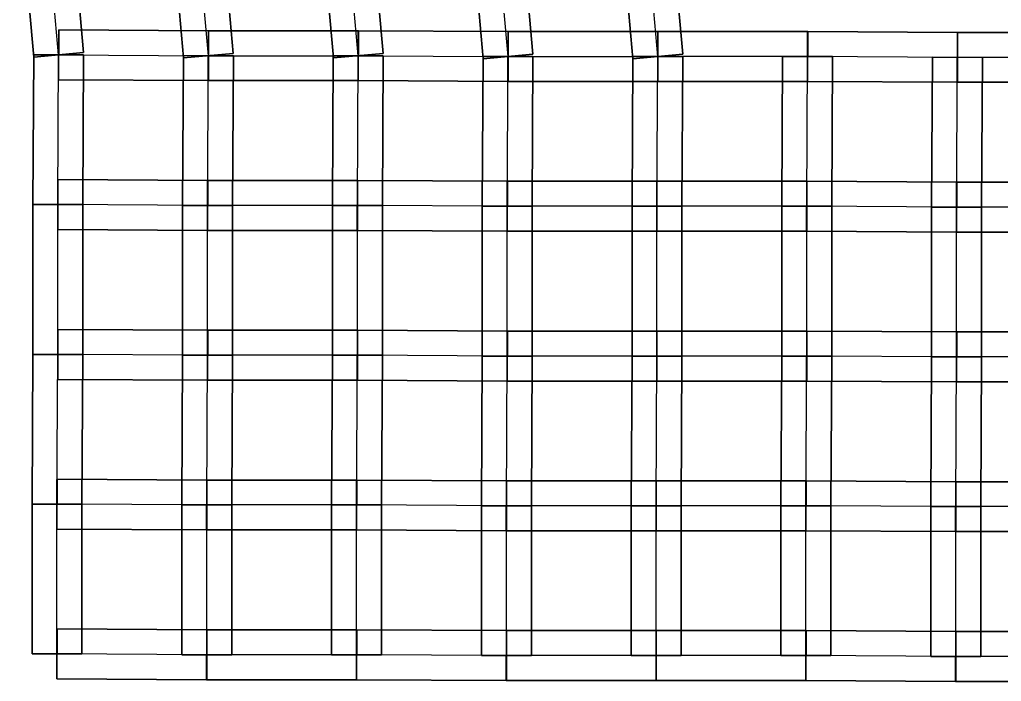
# Model space of a CAD drawing. Extents: x -300 to 609, y -118 to 2027.
# Drawn here: x -299.8 to -181.8, y -47.1 to 32.4 of the extents above; entities that cross this region are included whole.
import ezdxf

# ---------------------------------------------------------------- set-up
doc = ezdxf.new("R2010")
doc.units = 0

msp = doc.modelspace()

# ---------------------------------------------------------------- linework, layer by layer
at = {"layer": 'TUNNELS'}
for points in [[(-298.0882, 27.934, -1.5), (-292.1118, 28.466, -1.5), (-293.8118, 47.566, -1.5), (-299.7882, 47.034, -1.5)], [(-292.1118, 28.466, 1.5), (-298.0882, 27.934, 1.5), (-299.7882, 47.034, 1.5), (-293.8118, 47.566, 1.5)], [(-292.1118, 28.466, -1.5), (-292.1118, 28.466, 1.5), (-293.8118, 47.566, 1.5), (-293.8118, 47.566, -1.5)], [(-280.0882, 27.834, -1.5), (-274.1118, 28.366, -1.5), (-275.8118, 47.466, -1.5), (-281.7882, 46.934, -1.5)], [(-274.1118, 28.366, 1.5), (-280.0882, 27.834, 1.5), (-281.7882, 46.934, 1.5), (-275.8118, 47.466, 1.5)], [(-274.1118, 28.366, -1.5), (-274.1118, 28.366, 1.5), (-275.8118, 47.466, 1.5), (-275.8118, 47.466, -1.5)], [(-262.0882, 27.834, -1.5), (-256.1118, 28.366, -1.5), (-257.8118, 47.466, -1.5), (-263.7882, 46.934, -1.5)], [(-256.1118, 28.366, 1.5), (-262.0882, 27.834, 1.5), (-263.7882, 46.934, 1.5), (-257.8118, 47.466, 1.5)], [(-256.1118, 28.366, -1.5), (-256.1118, 28.366, 1.5), (-257.8118, 47.466, 1.5), (-257.8118, 47.466, -1.5)], [(-244.0882, 27.734, -1.5), (-238.1118, 28.266, -1.5), (-239.8118, 47.366, -1.5), (-245.7882, 46.834, -1.5)], [(-238.1118, 28.266, 1.5), (-244.0882, 27.734, 1.5), (-245.7882, 46.834, 1.5), (-239.8118, 47.366, 1.5)], [(-238.1118, 28.266, -1.5), (-238.1118, 28.266, 1.5), (-239.8118, 47.366, 1.5), (-239.8118, 47.366, -1.5)], [(-226.0882, 27.734, -1.5), (-220.1118, 28.266, -1.5), (-221.8118, 47.366, -1.5), (-227.7882, 46.834, -1.5)], [(-220.1118, 28.266, 1.5), (-226.0882, 27.734, 1.5), (-227.7882, 46.834, 1.5), (-221.8118, 47.366, 1.5)], [(-220.1118, 28.266, -1.5), (-220.1118, 28.266, 1.5), (-221.8118, 47.366, 1.5), (-221.8118, 47.366, -1.5)], [(-298.0882, 27.934, 1.5), (-298.0882, 27.934, -1.5), (-299.7882, 47.034, -1.5), (-299.7882, 47.034, 1.5)], [(-280.0882, 27.834, 1.5), (-280.0882, 27.834, -1.5), (-281.7882, 46.934, -1.5), (-281.7882, 46.934, 1.5)], [(-262.0882, 27.834, 1.5), (-262.0882, 27.834, -1.5), (-263.7882, 46.934, -1.5), (-263.7882, 46.934, 1.5)], [(-244.0882, 27.734, 1.5), (-244.0882, 27.734, -1.5), (-245.7882, 46.834, -1.5), (-245.7882, 46.834, 1.5)], [(-226.0882, 27.734, 1.5), (-226.0882, 27.734, -1.5), (-227.7882, 46.834, -1.5), (-227.7882, 46.834, 1.5)], [(-295.0833, 31.2, -1.5), (-295.1167, 25.2, -1.5), (-277.1167, 25.1, -1.5), (-277.0833, 31.1, -1.5)], [(-295.1167, 25.2, 1.5), (-295.0833, 31.2, 1.5), (-277.0833, 31.1, 1.5), (-277.1167, 25.1, 1.5)], [(-295.0833, 31.2, -1.5), (-295.1167, 25.2, -1.5), (-295.1167, 25.2, 1.5), (-295.0833, 31.2, 1.5)], [(-295.0833, 31.2, 1.5), (-295.0833, 31.2, -1.5), (-277.0833, 31.1, -1.5), (-277.0833, 31.1, 1.5)], [(-277.0833, 31.1, -1.5), (-277.0833, 31.1, 1.5), (-277.1167, 25.1, 1.5), (-277.1167, 25.1, -1.5)], [(-277.1, 31.1, -1.5), (-277.1, 25.1, -1.5), (-259.1, 25.1, -1.5), (-259.1, 31.1, -1.5)], [(-277.1, 25.1, 1.5), (-277.1, 31.1, 1.5), (-259.1, 31.1, 1.5), (-259.1, 25.1, 1.5)], [(-277.1, 31.1, 1.5), (-277.1, 31.1, -1.5), (-259.1, 31.1, -1.5), (-259.1, 31.1, 1.5)], [(-277.1, 31.1, -1.5), (-277.1, 25.1, -1.5), (-277.1, 25.1, 1.5), (-277.1, 31.1, 1.5)], [(-259.0833, 31.1, -1.5), (-259.1167, 25.1, -1.5), (-241.1167, 25, -1.5), (-241.0833, 31, -1.5)], [(-259.1167, 25.1, 1.5), (-259.0833, 31.1, 1.5), (-241.0833, 31, 1.5), (-241.1167, 25, 1.5)], [(-259.0833, 31.1, -1.5), (-259.1167, 25.1, -1.5), (-259.1167, 25.1, 1.5), (-259.0833, 31.1, 1.5)], [(-259.1, 31.1, -1.5), (-259.1, 31.1, 1.5), (-259.1, 25.1, 1.5), (-259.1, 25.1, -1.5)], [(-259.0833, 31.1, 1.5), (-259.0833, 31.1, -1.5), (-241.0833, 31, -1.5), (-241.0833, 31, 1.5)], [(-241.0833, 31, -1.5), (-241.0833, 31, 1.5), (-241.1167, 25, 1.5), (-241.1167, 25, -1.5)], [(-241.1, 31, -1.5), (-241.1, 25, -1.5), (-223.1, 25, -1.5), (-223.1, 31, -1.5)], [(-241.1, 25, 1.5), (-241.1, 31, 1.5), (-223.1, 31, 1.5), (-223.1, 25, 1.5)], [(-241.1, 31, 1.5), (-241.1, 31, -1.5), (-223.1, 31, -1.5), (-223.1, 31, 1.5)], [(-241.1, 31, -1.5), (-241.1, 25, -1.5), (-241.1, 25, 1.5), (-241.1, 31, 1.5)], [(-205.1, 25, -1.5), (-205.1, 31, -1.5), (-223.1, 31, -1.5), (-223.1, 25, -1.5)], [(-205.1, 31, -1.5), (-205.1, 31, 1.5), (-223.1, 31, 1.5), (-223.1, 31, -1.5)], [(-205.1, 31, 1.5), (-205.1, 25, 1.5), (-223.1, 25, 1.5), (-223.1, 31, 1.5)], [(-223.1, 25, -1.5), (-223.1, 25, 1.5), (-223.1, 31, 1.5), (-223.1, 31, -1.5)], [(-223.1, 31, -1.5), (-223.1, 31, 1.5), (-223.1, 25, 1.5), (-223.1, 25, -1.5)], [(-187.1167, 24.9, -1.5), (-187.0833, 30.9, -1.5), (-205.0833, 31, -1.5), (-205.1167, 25, -1.5)], [(-187.0833, 30.9, 1.5), (-187.1167, 24.9, 1.5), (-205.1167, 25, 1.5), (-205.0833, 31, 1.5)], [(-205.1167, 25, -1.5), (-205.1167, 25, 1.5), (-205.0833, 31, 1.5), (-205.0833, 31, -1.5)], [(-205.1, 25, -1.5), (-205.1, 31, -1.5), (-205.1, 31, 1.5), (-205.1, 25, 1.5)], [(-187.0833, 30.9, -1.5), (-187.0833, 30.9, 1.5), (-205.0833, 31, 1.5), (-205.0833, 31, -1.5)], [(-187.1167, 24.9, -1.5), (-187.0833, 30.9, -1.5), (-187.0833, 30.9, 1.5), (-187.1167, 24.9, 1.5)], [(-169.1, 24.9, -1.5), (-169.1, 30.9, -1.5), (-187.1, 30.9, -1.5), (-187.1, 24.9, -1.5)], [(-169.1, 30.9, -1.5), (-169.1, 30.9, 1.5), (-187.1, 30.9, 1.5), (-187.1, 30.9, -1.5)], [(-169.1, 30.9, 1.5), (-169.1, 24.9, 1.5), (-187.1, 24.9, 1.5), (-187.1, 30.9, 1.5)], [(-187.1, 24.9, -1.5), (-187.1, 24.9, 1.5), (-187.1, 30.9, 1.5), (-187.1, 30.9, -1.5)], [(-298.0882, 27.934, -1.5), (-292.1118, 28.466, -1.5), (-292.1118, 28.466, 1.5), (-298.0882, 27.934, 1.5)], [(-280.0882, 27.834, -1.5), (-274.1118, 28.366, -1.5), (-274.1118, 28.366, 1.5), (-280.0882, 27.834, 1.5)], [(-262.0882, 27.834, -1.5), (-256.1118, 28.366, -1.5), (-256.1118, 28.366, 1.5), (-262.0882, 27.834, 1.5)], [(-298.2, 10.2167, -1.5), (-292.2, 10.1833, -1.5), (-292.1, 28.1833, -1.5), (-298.1, 28.2167, -1.5)], [(-292.2, 10.1833, 1.5), (-298.2, 10.2167, 1.5), (-298.1, 28.2167, 1.5), (-292.1, 28.1833, 1.5)], [(-298.2, 10.2167, 1.5), (-298.2, 10.2167, -1.5), (-298.1, 28.2167, -1.5), (-298.1, 28.2167, 1.5)], [(-298.1, 28.2167, -1.5), (-298.1, 28.2167, 1.5), (-292.1, 28.1833, 1.5), (-292.1, 28.1833, -1.5)], [(-292.2, 10.1833, -1.5), (-292.2, 10.1833, 1.5), (-292.1, 28.1833, 1.5), (-292.1, 28.1833, -1.5)], [(-280.2, 10.1167, -1.5), (-274.2, 10.0833, -1.5), (-274.1, 28.0833, -1.5), (-280.1, 28.1167, -1.5)], [(-274.2, 10.0833, 1.5), (-280.2, 10.1167, 1.5), (-280.1, 28.1167, 1.5), (-274.1, 28.0833, 1.5)], [(-280.2, 10.1167, 1.5), (-280.2, 10.1167, -1.5), (-280.1, 28.1167, -1.5), (-280.1, 28.1167, 1.5)], [(-280.1, 28.1167, -1.5), (-280.1, 28.1167, 1.5), (-274.1, 28.0833, 1.5), (-274.1, 28.0833, -1.5)], [(-274.2, 10.0833, -1.5), (-274.2, 10.0833, 1.5), (-274.1, 28.0833, 1.5), (-274.1, 28.0833, -1.5)], [(-262.2, 10.1167, -1.5), (-256.2, 10.0833, -1.5), (-256.1, 28.0833, -1.5), (-262.1, 28.1167, -1.5)], [(-256.2, 10.0833, 1.5), (-262.2, 10.1167, 1.5), (-262.1, 28.1167, 1.5), (-256.1, 28.0833, 1.5)], [(-262.2, 10.1167, 1.5), (-262.2, 10.1167, -1.5), (-262.1, 28.1167, -1.5), (-262.1, 28.1167, 1.5)], [(-262.1, 28.1167, -1.5), (-262.1, 28.1167, 1.5), (-256.1, 28.0833, 1.5), (-256.1, 28.0833, -1.5)], [(-256.2, 10.0833, -1.5), (-256.2, 10.0833, 1.5), (-256.1, 28.0833, 1.5), (-256.1, 28.0833, -1.5)], [(-244.2, 10.0167, -1.5), (-238.2, 9.9833, -1.5), (-238.1, 27.9833, -1.5), (-244.1, 28.0167, -1.5)], [(-238.2, 9.9833, 1.5), (-244.2, 10.0167, 1.5), (-244.1, 28.0167, 1.5), (-238.1, 27.9833, 1.5)], [(-244.2, 10.0167, 1.5), (-244.2, 10.0167, -1.5), (-244.1, 28.0167, -1.5), (-244.1, 28.0167, 1.5)], [(-244.1, 28.0167, -1.5), (-244.1, 28.0167, 1.5), (-238.1, 27.9833, 1.5), (-238.1, 27.9833, -1.5)], [(-244.0882, 27.734, -1.5), (-238.1118, 28.266, -1.5), (-238.1118, 28.266, 1.5), (-244.0882, 27.734, 1.5)], [(-238.2, 9.9833, -1.5), (-238.2, 9.9833, 1.5), (-238.1, 27.9833, 1.5), (-238.1, 27.9833, -1.5)], [(-226.2, 10.0167, -1.5), (-220.2, 9.9833, -1.5), (-220.1, 27.9833, -1.5), (-226.1, 28.0167, -1.5)], [(-220.2, 9.9833, 1.5), (-226.2, 10.0167, 1.5), (-226.1, 28.0167, 1.5), (-220.1, 27.9833, 1.5)], [(-226.2, 10.0167, 1.5), (-226.2, 10.0167, -1.5), (-226.1, 28.0167, -1.5), (-226.1, 28.0167, 1.5)], [(-226.1, 28.0167, -1.5), (-226.1, 28.0167, 1.5), (-220.1, 27.9833, 1.5), (-220.1, 27.9833, -1.5)], [(-226.0882, 27.734, -1.5), (-220.1118, 28.266, -1.5), (-220.1118, 28.266, 1.5), (-226.0882, 27.734, 1.5)], [(-220.2, 9.9833, -1.5), (-220.2, 9.9833, 1.5), (-220.1, 27.9833, 1.5), (-220.1, 27.9833, -1.5)], [(-208.2, 10.0167, -1.5), (-202.2, 9.9833, -1.5), (-202.1, 27.9833, -1.5), (-208.1, 28.0167, -1.5)], [(-202.2, 9.9833, 1.5), (-208.2, 10.0167, 1.5), (-208.1, 28.0167, 1.5), (-202.1, 27.9833, 1.5)], [(-208.2, 10.0167, 1.5), (-208.2, 10.0167, -1.5), (-208.1, 28.0167, -1.5), (-208.1, 28.0167, 1.5)], [(-208.1, 28.0167, -1.5), (-208.1, 28.0167, 1.5), (-202.1, 27.9833, 1.5), (-202.1, 27.9833, -1.5)], [(-202.2, 9.9833, -1.5), (-202.2, 9.9833, 1.5), (-202.1, 27.9833, 1.5), (-202.1, 27.9833, -1.5)], [(-190.2, 9.9167, -1.5), (-184.2, 9.8833, -1.5), (-184.1, 27.8833, -1.5), (-190.1, 27.9167, -1.5)], [(-184.2, 9.8833, 1.5), (-190.2, 9.9167, 1.5), (-190.1, 27.9167, 1.5), (-184.1, 27.8833, 1.5)], [(-190.2, 9.9167, 1.5), (-190.2, 9.9167, -1.5), (-190.1, 27.9167, -1.5), (-190.1, 27.9167, 1.5)], [(-190.1, 27.9167, -1.5), (-190.1, 27.9167, 1.5), (-184.1, 27.8833, 1.5), (-184.1, 27.8833, -1.5)], [(-184.2, 9.8833, -1.5), (-184.2, 9.8833, 1.5), (-184.1, 27.8833, 1.5), (-184.1, 27.8833, -1.5)], [(-295.1167, 25.2, -1.5), (-295.1167, 25.2, 1.5), (-277.1167, 25.1, 1.5), (-277.1167, 25.1, -1.5)], [(-277.1, 25.1, -1.5), (-277.1, 25.1, 1.5), (-259.1, 25.1, 1.5), (-259.1, 25.1, -1.5)], [(-259.1167, 25.1, -1.5), (-259.1167, 25.1, 1.5), (-241.1167, 25, 1.5), (-241.1167, 25, -1.5)], [(-241.1, 25, -1.5), (-241.1, 25, 1.5), (-223.1, 25, 1.5), (-223.1, 25, -1.5)], [(-205.1, 25, 1.5), (-205.1, 25, -1.5), (-223.1, 25, -1.5), (-223.1, 25, 1.5)], [(-187.1167, 24.9, 1.5), (-187.1167, 24.9, -1.5), (-205.1167, 25, -1.5), (-205.1167, 25, 1.5)], [(-169.1, 24.9, 1.5), (-169.1, 24.9, -1.5), (-187.1, 24.9, -1.5), (-187.1, 24.9, 1.5)], [(-277.2167, 7.1, -1.5), (-277.1833, 13.1, -1.5), (-295.1833, 13.2, -1.5), (-295.2167, 7.2, -1.5)], [(-277.1833, 13.1, 1.5), (-277.2167, 7.1, 1.5), (-295.2167, 7.2, 1.5), (-295.1833, 13.2, 1.5)], [(-295.2167, 7.2, -1.5), (-295.2167, 7.2, 1.5), (-295.1833, 13.2, 1.5), (-295.1833, 13.2, -1.5)], [(-277.1833, 13.1, -1.5), (-277.1833, 13.1, 1.5), (-295.1833, 13.2, 1.5), (-295.1833, 13.2, -1.5)], [(-277.2167, 7.1, -1.5), (-277.1833, 13.1, -1.5), (-277.1833, 13.1, 1.5), (-277.2167, 7.1, 1.5)], [(-259.2, 7.1, -1.5), (-259.2, 13.1, -1.5), (-277.2, 13.1, -1.5), (-277.2, 7.1, -1.5)], [(-259.2, 13.1, -1.5), (-259.2, 13.1, 1.5), (-277.2, 13.1, 1.5), (-277.2, 13.1, -1.5)], [(-259.2, 13.1, 1.5), (-259.2, 7.1, 1.5), (-277.2, 7.1, 1.5), (-277.2, 13.1, 1.5)], [(-277.2, 7.1, -1.5), (-277.2, 7.1, 1.5), (-277.2, 13.1, 1.5), (-277.2, 13.1, -1.5)], [(-241.2167, 7, -1.5), (-241.1833, 13, -1.5), (-259.1833, 13.1, -1.5), (-259.2167, 7.1, -1.5)], [(-241.1833, 13, 1.5), (-241.2167, 7, 1.5), (-259.2167, 7.1, 1.5), (-259.1833, 13.1, 1.5)], [(-259.2167, 7.1, -1.5), (-259.2167, 7.1, 1.5), (-259.1833, 13.1, 1.5), (-259.1833, 13.1, -1.5)], [(-259.2, 7.1, -1.5), (-259.2, 13.1, -1.5), (-259.2, 13.1, 1.5), (-259.2, 7.1, 1.5)], [(-241.1833, 13, -1.5), (-241.1833, 13, 1.5), (-259.1833, 13.1, 1.5), (-259.1833, 13.1, -1.5)], [(-241.2167, 7, -1.5), (-241.1833, 13, -1.5), (-241.1833, 13, 1.5), (-241.2167, 7, 1.5)], [(-223.2, 7, -1.5), (-223.2, 13, -1.5), (-241.2, 13, -1.5), (-241.2, 7, -1.5)], [(-223.2, 13, -1.5), (-223.2, 13, 1.5), (-241.2, 13, 1.5), (-241.2, 13, -1.5)], [(-223.2, 13, 1.5), (-223.2, 7, 1.5), (-241.2, 7, 1.5), (-241.2, 13, 1.5)], [(-241.2, 7, -1.5), (-241.2, 7, 1.5), (-241.2, 13, 1.5), (-241.2, 13, -1.5)], [(-205.2, 7, -1.5), (-205.2, 13, -1.5), (-223.2, 13, -1.5), (-223.2, 7, -1.5)], [(-205.2, 13, -1.5), (-205.2, 13, 1.5), (-223.2, 13, 1.5), (-223.2, 13, -1.5)], [(-205.2, 13, 1.5), (-205.2, 7, 1.5), (-223.2, 7, 1.5), (-223.2, 13, 1.5)], [(-223.2, 7, -1.5), (-223.2, 7, 1.5), (-223.2, 13, 1.5), (-223.2, 13, -1.5)], [(-223.2, 7, -1.5), (-223.2, 13, -1.5), (-223.2, 13, 1.5), (-223.2, 7, 1.5)], [(-187.2167, 6.9, -1.5), (-187.1833, 12.9, -1.5), (-205.1833, 13, -1.5), (-205.2167, 7, -1.5)], [(-187.1833, 12.9, 1.5), (-187.2167, 6.9, 1.5), (-205.2167, 7, 1.5), (-205.1833, 13, 1.5)], [(-205.2167, 7, -1.5), (-205.2167, 7, 1.5), (-205.1833, 13, 1.5), (-205.1833, 13, -1.5)], [(-205.2, 7, -1.5), (-205.2, 13, -1.5), (-205.2, 13, 1.5), (-205.2, 7, 1.5)], [(-187.1833, 12.9, -1.5), (-187.1833, 12.9, 1.5), (-205.1833, 13, 1.5), (-205.1833, 13, -1.5)], [(-187.2167, 6.9, -1.5), (-187.1833, 12.9, -1.5), (-187.1833, 12.9, 1.5), (-187.2167, 6.9, 1.5)], [(-169.2, 6.9, -1.5), (-169.2, 12.9, -1.5), (-187.2, 12.9, -1.5), (-187.2, 6.9, -1.5)], [(-169.2, 12.9, -1.5), (-169.2, 12.9, 1.5), (-187.2, 12.9, 1.5), (-187.2, 12.9, -1.5)], [(-169.2, 12.9, 1.5), (-169.2, 6.9, 1.5), (-187.2, 6.9, 1.5), (-187.2, 12.9, 1.5)], [(-187.2, 6.9, -1.5), (-187.2, 6.9, 1.5), (-187.2, 12.9, 1.5), (-187.2, 12.9, -1.5)], [(-298.2, 10.2167, -1.5), (-292.2, 10.1833, -1.5), (-292.2, 10.1833, 1.5), (-298.2, 10.2167, 1.5)], [(-298.2, -7.8, -1.5), (-292.2, -7.8, -1.5), (-292.2, 10.2, -1.5), (-298.2, 10.2, -1.5)], [(-292.2, -7.8, 1.5), (-298.2, -7.8, 1.5), (-298.2, 10.2, 1.5), (-292.2, 10.2, 1.5)], [(-298.2, -7.8, 1.5), (-298.2, -7.8, -1.5), (-298.2, 10.2, -1.5), (-298.2, 10.2, 1.5)], [(-298.2, 10.2, -1.5), (-298.2, 10.2, 1.5), (-292.2, 10.2, 1.5), (-292.2, 10.2, -1.5)], [(-292.2, -7.8, -1.5), (-292.2, -7.8, 1.5), (-292.2, 10.2, 1.5), (-292.2, 10.2, -1.5)], [(-280.2, 10.1167, -1.5), (-274.2, 10.0833, -1.5), (-274.2, 10.0833, 1.5), (-280.2, 10.1167, 1.5)], [(-280.2, -7.9, -1.5), (-274.2, -7.9, -1.5), (-274.2, 10.1, -1.5), (-280.2, 10.1, -1.5)], [(-274.2, -7.9, 1.5), (-280.2, -7.9, 1.5), (-280.2, 10.1, 1.5), (-274.2, 10.1, 1.5)], [(-280.2, -7.9, 1.5), (-280.2, -7.9, -1.5), (-280.2, 10.1, -1.5), (-280.2, 10.1, 1.5)], [(-280.2, 10.1, -1.5), (-280.2, 10.1, 1.5), (-274.2, 10.1, 1.5), (-274.2, 10.1, -1.5)], [(-274.2, -7.9, -1.5), (-274.2, -7.9, 1.5), (-274.2, 10.1, 1.5), (-274.2, 10.1, -1.5)], [(-262.2, 10.1167, -1.5), (-256.2, 10.0833, -1.5), (-256.2, 10.0833, 1.5), (-262.2, 10.1167, 1.5)], [(-262.2, -7.9, -1.5), (-256.2, -7.9, -1.5), (-256.2, 10.1, -1.5), (-262.2, 10.1, -1.5)], [(-256.2, -7.9, 1.5), (-262.2, -7.9, 1.5), (-262.2, 10.1, 1.5), (-256.2, 10.1, 1.5)], [(-262.2, -7.9, 1.5), (-262.2, -7.9, -1.5), (-262.2, 10.1, -1.5), (-262.2, 10.1, 1.5)], [(-262.2, 10.1, -1.5), (-262.2, 10.1, 1.5), (-256.2, 10.1, 1.5), (-256.2, 10.1, -1.5)], [(-256.2, -7.9, -1.5), (-256.2, -7.9, 1.5), (-256.2, 10.1, 1.5), (-256.2, 10.1, -1.5)], [(-244.2, 10.0167, -1.5), (-238.2, 9.9833, -1.5), (-238.2, 9.9833, 1.5), (-244.2, 10.0167, 1.5)], [(-244.2, -8, -1.5), (-238.2, -8, -1.5), (-238.2, 10, -1.5), (-244.2, 10, -1.5)], [(-238.2, -8, 1.5), (-244.2, -8, 1.5), (-244.2, 10, 1.5), (-238.2, 10, 1.5)], [(-244.2, -8, 1.5), (-244.2, -8, -1.5), (-244.2, 10, -1.5), (-244.2, 10, 1.5)], [(-244.2, 10, -1.5), (-244.2, 10, 1.5), (-238.2, 10, 1.5), (-238.2, 10, -1.5)], [(-238.2, -8, -1.5), (-238.2, -8, 1.5), (-238.2, 10, 1.5), (-238.2, 10, -1.5)], [(-226.2, 10.0167, -1.5), (-220.2, 9.9833, -1.5), (-220.2, 9.9833, 1.5), (-226.2, 10.0167, 1.5)], [(-226.2, -8, -1.5), (-220.2, -8, -1.5), (-220.2, 10, -1.5), (-226.2, 10, -1.5)], [(-220.2, -8, 1.5), (-226.2, -8, 1.5), (-226.2, 10, 1.5), (-220.2, 10, 1.5)], [(-226.2, -8, 1.5), (-226.2, -8, -1.5), (-226.2, 10, -1.5), (-226.2, 10, 1.5)], [(-226.2, 10, -1.5), (-226.2, 10, 1.5), (-220.2, 10, 1.5), (-220.2, 10, -1.5)], [(-220.2, -8, -1.5), (-220.2, -8, 1.5), (-220.2, 10, 1.5), (-220.2, 10, -1.5)], [(-208.2, 10.0167, -1.5), (-202.2, 9.9833, -1.5), (-202.2, 9.9833, 1.5), (-208.2, 10.0167, 1.5)], [(-208.2, -8, -1.5), (-202.2, -8, -1.5), (-202.2, 10, -1.5), (-208.2, 10, -1.5)], [(-202.2, -8, 1.5), (-208.2, -8, 1.5), (-208.2, 10, 1.5), (-202.2, 10, 1.5)], [(-208.2, -8, 1.5), (-208.2, -8, -1.5), (-208.2, 10, -1.5), (-208.2, 10, 1.5)], [(-208.2, 10, -1.5), (-208.2, 10, 1.5), (-202.2, 10, 1.5), (-202.2, 10, -1.5)], [(-202.2, -8, -1.5), (-202.2, -8, 1.5), (-202.2, 10, 1.5), (-202.2, 10, -1.5)], [(-190.2, 9.9167, -1.5), (-184.2, 9.8833, -1.5), (-184.2, 9.8833, 1.5), (-190.2, 9.9167, 1.5)], [(-190.2, -8.1, -1.5), (-184.2, -8.1, -1.5), (-184.2, 9.9, -1.5), (-190.2, 9.9, -1.5)], [(-184.2, -8.1, 1.5), (-190.2, -8.1, 1.5), (-190.2, 9.9, 1.5), (-184.2, 9.9, 1.5)], [(-190.2, -8.1, 1.5), (-190.2, -8.1, -1.5), (-190.2, 9.9, -1.5), (-190.2, 9.9, 1.5)], [(-190.2, 9.9, -1.5), (-190.2, 9.9, 1.5), (-184.2, 9.9, 1.5), (-184.2, 9.9, -1.5)], [(-184.2, -8.1, -1.5), (-184.2, -8.1, 1.5), (-184.2, 9.9, 1.5), (-184.2, 9.9, -1.5)], [(-277.2167, 7.1, 1.5), (-277.2167, 7.1, -1.5), (-295.2167, 7.2, -1.5), (-295.2167, 7.2, 1.5)], [(-259.2, 7.1, 1.5), (-259.2, 7.1, -1.5), (-277.2, 7.1, -1.5), (-277.2, 7.1, 1.5)], [(-241.2167, 7, 1.5), (-241.2167, 7, -1.5), (-259.2167, 7.1, -1.5), (-259.2167, 7.1, 1.5)], [(-223.2, 7, 1.5), (-223.2, 7, -1.5), (-241.2, 7, -1.5), (-241.2, 7, 1.5)], [(-205.2, 7, 1.5), (-205.2, 7, -1.5), (-223.2, 7, -1.5), (-223.2, 7, 1.5)], [(-187.2167, 6.9, 1.5), (-187.2167, 6.9, -1.5), (-205.2167, 7, -1.5), (-205.2167, 7, 1.5)], [(-169.2, 6.9, 1.5), (-169.2, 6.9, -1.5), (-187.2, 6.9, -1.5), (-187.2, 6.9, 1.5)], [(-277.2167, -10.9, -1.5), (-277.1833, -4.9, -1.5), (-295.1833, -4.8, -1.5), (-295.2167, -10.8, -1.5)], [(-277.1833, -4.9, 1.5), (-277.2167, -10.9, 1.5), (-295.2167, -10.8, 1.5), (-295.1833, -4.8, 1.5)], [(-295.2167, -10.8, -1.5), (-295.2167, -10.8, 1.5), (-295.1833, -4.8, 1.5), (-295.1833, -4.8, -1.5)], [(-277.1833, -4.9, -1.5), (-277.1833, -4.9, 1.5), (-295.1833, -4.8, 1.5), (-295.1833, -4.8, -1.5)], [(-277.2167, -10.9, -1.5), (-277.1833, -4.9, -1.5), (-277.1833, -4.9, 1.5), (-277.2167, -10.9, 1.5)], [(-259.2, -10.9, -1.5), (-259.2, -4.9, -1.5), (-277.2, -4.9, -1.5), (-277.2, -10.9, -1.5)], [(-259.2, -4.9, -1.5), (-259.2, -4.9, 1.5), (-277.2, -4.9, 1.5), (-277.2, -4.9, -1.5)], [(-259.2, -4.9, 1.5), (-259.2, -10.9, 1.5), (-277.2, -10.9, 1.5), (-277.2, -4.9, 1.5)], [(-277.2, -10.9, -1.5), (-277.2, -10.9, 1.5), (-277.2, -4.9, 1.5), (-277.2, -4.9, -1.5)], [(-241.2167, -11, -1.5), (-241.1833, -5, -1.5), (-259.1833, -4.9, -1.5), (-259.2167, -10.9, -1.5)], [(-241.1833, -5, 1.5), (-241.2167, -11, 1.5), (-259.2167, -10.9, 1.5), (-259.1833, -4.9, 1.5)], [(-259.2167, -10.9, -1.5), (-259.2167, -10.9, 1.5), (-259.1833, -4.9, 1.5), (-259.1833, -4.9, -1.5)], [(-259.2, -10.9, -1.5), (-259.2, -4.9, -1.5), (-259.2, -4.9, 1.5), (-259.2, -10.9, 1.5)], [(-241.1833, -5, -1.5), (-241.1833, -5, 1.5), (-259.1833, -4.9, 1.5), (-259.1833, -4.9, -1.5)], [(-241.2167, -11, -1.5), (-241.1833, -5, -1.5), (-241.1833, -5, 1.5), (-241.2167, -11, 1.5)], [(-223.2, -11, -1.5), (-223.2, -5, -1.5), (-241.2, -5, -1.5), (-241.2, -11, -1.5)], [(-223.2, -5, -1.5), (-223.2, -5, 1.5), (-241.2, -5, 1.5), (-241.2, -5, -1.5)], [(-223.2, -5, 1.5), (-223.2, -11, 1.5), (-241.2, -11, 1.5), (-241.2, -5, 1.5)], [(-241.2, -11, -1.5), (-241.2, -11, 1.5), (-241.2, -5, 1.5), (-241.2, -5, -1.5)], [(-205.2, -11, -1.5), (-205.2, -5, -1.5), (-223.2, -5, -1.5), (-223.2, -11, -1.5)], [(-205.2, -5, -1.5), (-205.2, -5, 1.5), (-223.2, -5, 1.5), (-223.2, -5, -1.5)], [(-205.2, -5, 1.5), (-205.2, -11, 1.5), (-223.2, -11, 1.5), (-223.2, -5, 1.5)], [(-223.2, -11, -1.5), (-223.2, -11, 1.5), (-223.2, -5, 1.5), (-223.2, -5, -1.5)], [(-223.2, -11, -1.5), (-223.2, -5, -1.5), (-223.2, -5, 1.5), (-223.2, -11, 1.5)], [(-187.2167, -11.1, -1.5), (-187.1833, -5.1, -1.5), (-205.1833, -5, -1.5), (-205.2167, -11, -1.5)], [(-187.1833, -5.1, 1.5), (-187.2167, -11.1, 1.5), (-205.2167, -11, 1.5), (-205.1833, -5, 1.5)], [(-205.2167, -11, -1.5), (-205.2167, -11, 1.5), (-205.1833, -5, 1.5), (-205.1833, -5, -1.5)], [(-205.2, -11, -1.5), (-205.2, -5, -1.5), (-205.2, -5, 1.5), (-205.2, -11, 1.5)], [(-187.1833, -5.1, -1.5), (-187.1833, -5.1, 1.5), (-205.1833, -5, 1.5), (-205.1833, -5, -1.5)], [(-187.2167, -11.1, -1.5), (-187.1833, -5.1, -1.5), (-187.1833, -5.1, 1.5), (-187.2167, -11.1, 1.5)], [(-169.2, -11.1, -1.5), (-169.2, -5.1, -1.5), (-187.2, -5.1, -1.5), (-187.2, -11.1, -1.5)], [(-169.2, -5.1, -1.5), (-169.2, -5.1, 1.5), (-187.2, -5.1, 1.5), (-187.2, -5.1, -1.5)], [(-169.2, -5.1, 1.5), (-169.2, -11.1, 1.5), (-187.2, -11.1, 1.5), (-187.2, -5.1, 1.5)], [(-187.2, -11.1, -1.5), (-187.2, -11.1, 1.5), (-187.2, -5.1, 1.5), (-187.2, -5.1, -1.5)], [(-298.3, -25.7833, -1.5), (-292.3, -25.8167, -1.5), (-292.2, -7.8167, -1.5), (-298.2, -7.7833, -1.5)], [(-292.3, -25.8167, 1.5), (-298.3, -25.7833, 1.5), (-298.2, -7.7833, 1.5), (-292.2, -7.8167, 1.5)], [(-298.3, -25.7833, 1.5), (-298.3, -25.7833, -1.5), (-298.2, -7.7833, -1.5), (-298.2, -7.7833, 1.5)], [(-298.2, -7.7833, -1.5), (-298.2, -7.7833, 1.5), (-292.2, -7.8167, 1.5), (-292.2, -7.8167, -1.5)], [(-298.2, -7.8, -1.5), (-292.2, -7.8, -1.5), (-292.2, -7.8, 1.5), (-298.2, -7.8, 1.5)], [(-292.3, -25.8167, -1.5), (-292.3, -25.8167, 1.5), (-292.2, -7.8167, 1.5), (-292.2, -7.8167, -1.5)], [(-280.3, -25.8833, -1.5), (-274.3, -25.9167, -1.5), (-274.2, -7.9167, -1.5), (-280.2, -7.8833, -1.5)], [(-274.3, -25.9167, 1.5), (-280.3, -25.8833, 1.5), (-280.2, -7.8833, 1.5), (-274.2, -7.9167, 1.5)], [(-280.3, -25.8833, 1.5), (-280.3, -25.8833, -1.5), (-280.2, -7.8833, -1.5), (-280.2, -7.8833, 1.5)], [(-280.2, -7.8833, -1.5), (-280.2, -7.8833, 1.5), (-274.2, -7.9167, 1.5), (-274.2, -7.9167, -1.5)], [(-280.2, -7.9, -1.5), (-274.2, -7.9, -1.5), (-274.2, -7.9, 1.5), (-280.2, -7.9, 1.5)], [(-274.3, -25.9167, -1.5), (-274.3, -25.9167, 1.5), (-274.2, -7.9167, 1.5), (-274.2, -7.9167, -1.5)], [(-262.3, -25.8833, -1.5), (-256.3, -25.9167, -1.5), (-256.2, -7.9167, -1.5), (-262.2, -7.8833, -1.5)], [(-256.3, -25.9167, 1.5), (-262.3, -25.8833, 1.5), (-262.2, -7.8833, 1.5), (-256.2, -7.9167, 1.5)], [(-262.3, -25.8833, 1.5), (-262.3, -25.8833, -1.5), (-262.2, -7.8833, -1.5), (-262.2, -7.8833, 1.5)], [(-262.2, -7.8833, -1.5), (-262.2, -7.8833, 1.5), (-256.2, -7.9167, 1.5), (-256.2, -7.9167, -1.5)], [(-262.2, -7.9, -1.5), (-256.2, -7.9, -1.5), (-256.2, -7.9, 1.5), (-262.2, -7.9, 1.5)], [(-256.3, -25.9167, -1.5), (-256.3, -25.9167, 1.5), (-256.2, -7.9167, 1.5), (-256.2, -7.9167, -1.5)], [(-244.3, -25.9833, -1.5), (-238.3, -26.0167, -1.5), (-238.2, -8.0167, -1.5), (-244.2, -7.9833, -1.5)], [(-238.3, -26.0167, 1.5), (-244.3, -25.9833, 1.5), (-244.2, -7.9833, 1.5), (-238.2, -8.0167, 1.5)], [(-244.3, -25.9833, 1.5), (-244.3, -25.9833, -1.5), (-244.2, -7.9833, -1.5), (-244.2, -7.9833, 1.5)], [(-244.2, -7.9833, -1.5), (-244.2, -7.9833, 1.5), (-238.2, -8.0167, 1.5), (-238.2, -8.0167, -1.5)], [(-244.2, -8, -1.5), (-238.2, -8, -1.5), (-238.2, -8, 1.5), (-244.2, -8, 1.5)], [(-238.3, -26.0167, -1.5), (-238.3, -26.0167, 1.5), (-238.2, -8.0167, 1.5), (-238.2, -8.0167, -1.5)], [(-226.3, -25.9833, -1.5), (-220.3, -26.0167, -1.5), (-220.2, -8.0167, -1.5), (-226.2, -7.9833, -1.5)], [(-220.3, -26.0167, 1.5), (-226.3, -25.9833, 1.5), (-226.2, -7.9833, 1.5), (-220.2, -8.0167, 1.5)], [(-226.3, -25.9833, 1.5), (-226.3, -25.9833, -1.5), (-226.2, -7.9833, -1.5), (-226.2, -7.9833, 1.5)], [(-226.2, -7.9833, -1.5), (-226.2, -7.9833, 1.5), (-220.2, -8.0167, 1.5), (-220.2, -8.0167, -1.5)], [(-226.2, -8, -1.5), (-220.2, -8, -1.5), (-220.2, -8, 1.5), (-226.2, -8, 1.5)], [(-220.3, -26.0167, -1.5), (-220.3, -26.0167, 1.5), (-220.2, -8.0167, 1.5), (-220.2, -8.0167, -1.5)], [(-208.3, -25.9833, -1.5), (-202.3, -26.0167, -1.5), (-202.2, -8.0167, -1.5), (-208.2, -7.9833, -1.5)], [(-202.3, -26.0167, 1.5), (-208.3, -25.9833, 1.5), (-208.2, -7.9833, 1.5), (-202.2, -8.0167, 1.5)], [(-208.3, -25.9833, 1.5), (-208.3, -25.9833, -1.5), (-208.2, -7.9833, -1.5), (-208.2, -7.9833, 1.5)], [(-208.2, -7.9833, -1.5), (-208.2, -7.9833, 1.5), (-202.2, -8.0167, 1.5), (-202.2, -8.0167, -1.5)], [(-208.2, -8, -1.5), (-202.2, -8, -1.5), (-202.2, -8, 1.5), (-208.2, -8, 1.5)], [(-202.3, -26.0167, -1.5), (-202.3, -26.0167, 1.5), (-202.2, -8.0167, 1.5), (-202.2, -8.0167, -1.5)], [(-190.3, -26.0833, -1.5), (-184.3, -26.1167, -1.5), (-184.2, -8.1167, -1.5), (-190.2, -8.0833, -1.5)], [(-184.3, -26.1167, 1.5), (-190.3, -26.0833, 1.5), (-190.2, -8.0833, 1.5), (-184.2, -8.1167, 1.5)], [(-190.3, -26.0833, 1.5), (-190.3, -26.0833, -1.5), (-190.2, -8.0833, -1.5), (-190.2, -8.0833, 1.5)], [(-190.2, -8.0833, -1.5), (-190.2, -8.0833, 1.5), (-184.2, -8.1167, 1.5), (-184.2, -8.1167, -1.5)], [(-190.2, -8.1, -1.5), (-184.2, -8.1, -1.5), (-184.2, -8.1, 1.5), (-190.2, -8.1, 1.5)], [(-184.3, -26.1167, -1.5), (-184.3, -26.1167, 1.5), (-184.2, -8.1167, 1.5), (-184.2, -8.1167, -1.5)], [(-277.2167, -10.9, 1.5), (-277.2167, -10.9, -1.5), (-295.2167, -10.8, -1.5), (-295.2167, -10.8, 1.5)], [(-259.2, -10.9, 1.5), (-259.2, -10.9, -1.5), (-277.2, -10.9, -1.5), (-277.2, -10.9, 1.5)], [(-241.2167, -11, 1.5), (-241.2167, -11, -1.5), (-259.2167, -10.9, -1.5), (-259.2167, -10.9, 1.5)], [(-223.2, -11, 1.5), (-223.2, -11, -1.5), (-241.2, -11, -1.5), (-241.2, -11, 1.5)], [(-205.2, -11, 1.5), (-205.2, -11, -1.5), (-223.2, -11, -1.5), (-223.2, -11, 1.5)], [(-187.2167, -11.1, 1.5), (-187.2167, -11.1, -1.5), (-205.2167, -11, -1.5), (-205.2167, -11, 1.5)], [(-169.2, -11.1, 1.5), (-169.2, -11.1, -1.5), (-187.2, -11.1, -1.5), (-187.2, -11.1, 1.5)], [(-277.3167, -28.9, -1.5), (-277.2833, -22.9, -1.5), (-295.2833, -22.8, -1.5), (-295.3167, -28.8, -1.5)], [(-277.2833, -22.9, 1.5), (-277.3167, -28.9, 1.5), (-295.3167, -28.8, 1.5), (-295.2833, -22.8, 1.5)], [(-295.3167, -28.8, -1.5), (-295.3167, -28.8, 1.5), (-295.2833, -22.8, 1.5), (-295.2833, -22.8, -1.5)], [(-277.2833, -22.9, -1.5), (-277.2833, -22.9, 1.5), (-295.2833, -22.8, 1.5), (-295.2833, -22.8, -1.5)], [(-277.3167, -28.9, -1.5), (-277.2833, -22.9, -1.5), (-277.2833, -22.9, 1.5), (-277.3167, -28.9, 1.5)], [(-259.3, -28.9, -1.5), (-259.3, -22.9, -1.5), (-277.3, -22.9, -1.5), (-277.3, -28.9, -1.5)], [(-259.3, -22.9, -1.5), (-259.3, -22.9, 1.5), (-277.3, -22.9, 1.5), (-277.3, -22.9, -1.5)], [(-259.3, -22.9, 1.5), (-259.3, -28.9, 1.5), (-277.3, -28.9, 1.5), (-277.3, -22.9, 1.5)], [(-277.3, -28.9, -1.5), (-277.3, -28.9, 1.5), (-277.3, -22.9, 1.5), (-277.3, -22.9, -1.5)], [(-241.3167, -29, -1.5), (-241.2833, -23, -1.5), (-259.2833, -22.9, -1.5), (-259.3167, -28.9, -1.5)], [(-241.2833, -23, 1.5), (-241.3167, -29, 1.5), (-259.3167, -28.9, 1.5), (-259.2833, -22.9, 1.5)], [(-259.3167, -28.9, -1.5), (-259.3167, -28.9, 1.5), (-259.2833, -22.9, 1.5), (-259.2833, -22.9, -1.5)], [(-259.3, -28.9, -1.5), (-259.3, -22.9, -1.5), (-259.3, -22.9, 1.5), (-259.3, -28.9, 1.5)], [(-241.2833, -23, -1.5), (-241.2833, -23, 1.5), (-259.2833, -22.9, 1.5), (-259.2833, -22.9, -1.5)], [(-241.3167, -29, -1.5), (-241.2833, -23, -1.5), (-241.2833, -23, 1.5), (-241.3167, -29, 1.5)], [(-223.3, -29, -1.5), (-223.3, -23, -1.5), (-241.3, -23, -1.5), (-241.3, -29, -1.5)], [(-223.3, -23, -1.5), (-223.3, -23, 1.5), (-241.3, -23, 1.5), (-241.3, -23, -1.5)], [(-223.3, -23, 1.5), (-223.3, -29, 1.5), (-241.3, -29, 1.5), (-241.3, -23, 1.5)], [(-241.3, -29, -1.5), (-241.3, -29, 1.5), (-241.3, -23, 1.5), (-241.3, -23, -1.5)], [(-205.3, -29, -1.5), (-205.3, -23, -1.5), (-223.3, -23, -1.5), (-223.3, -29, -1.5)], [(-205.3, -23, -1.5), (-205.3, -23, 1.5), (-223.3, -23, 1.5), (-223.3, -23, -1.5)], [(-205.3, -23, 1.5), (-205.3, -29, 1.5), (-223.3, -29, 1.5), (-223.3, -23, 1.5)], [(-223.3, -29, -1.5), (-223.3, -29, 1.5), (-223.3, -23, 1.5), (-223.3, -23, -1.5)], [(-223.3, -29, -1.5), (-223.3, -23, -1.5), (-223.3, -23, 1.5), (-223.3, -29, 1.5)], [(-187.3167, -29.1, -1.5), (-187.2833, -23.1, -1.5), (-205.2833, -23, -1.5), (-205.3167, -29, -1.5)], [(-187.2833, -23.1, 1.5), (-187.3167, -29.1, 1.5), (-205.3167, -29, 1.5), (-205.2833, -23, 1.5)], [(-205.3167, -29, -1.5), (-205.3167, -29, 1.5), (-205.2833, -23, 1.5), (-205.2833, -23, -1.5)], [(-205.3, -29, -1.5), (-205.3, -23, -1.5), (-205.3, -23, 1.5), (-205.3, -29, 1.5)], [(-187.2833, -23.1, -1.5), (-187.2833, -23.1, 1.5), (-205.2833, -23, 1.5), (-205.2833, -23, -1.5)], [(-187.3167, -29.1, -1.5), (-187.2833, -23.1, -1.5), (-187.2833, -23.1, 1.5), (-187.3167, -29.1, 1.5)], [(-169.3, -29.1, -1.5), (-169.3, -23.1, -1.5), (-187.3, -23.1, -1.5), (-187.3, -29.1, -1.5)], [(-169.3, -23.1, -1.5), (-169.3, -23.1, 1.5), (-187.3, -23.1, 1.5), (-187.3, -23.1, -1.5)], [(-169.3, -23.1, 1.5), (-169.3, -29.1, 1.5), (-187.3, -29.1, 1.5), (-187.3, -23.1, 1.5)], [(-187.3, -29.1, -1.5), (-187.3, -29.1, 1.5), (-187.3, -23.1, 1.5), (-187.3, -23.1, -1.5)], [(-298.3, -25.7833, -1.5), (-292.3, -25.8167, -1.5), (-292.3, -25.8167, 1.5), (-298.3, -25.7833, 1.5)], [(-298.3, -43.8, -1.5), (-292.3, -43.8, -1.5), (-292.3, -25.8, -1.5), (-298.3, -25.8, -1.5)], [(-292.3, -43.8, 1.5), (-298.3, -43.8, 1.5), (-298.3, -25.8, 1.5), (-292.3, -25.8, 1.5)], [(-298.3, -43.8, 1.5), (-298.3, -43.8, -1.5), (-298.3, -25.8, -1.5), (-298.3, -25.8, 1.5)], [(-298.3, -25.8, -1.5), (-298.3, -25.8, 1.5), (-292.3, -25.8, 1.5), (-292.3, -25.8, -1.5)], [(-292.3, -43.8, -1.5), (-292.3, -43.8, 1.5), (-292.3, -25.8, 1.5), (-292.3, -25.8, -1.5)], [(-280.3, -25.8833, -1.5), (-274.3, -25.9167, -1.5), (-274.3, -25.9167, 1.5), (-280.3, -25.8833, 1.5)], [(-280.3, -43.9, -1.5), (-274.3, -43.9, -1.5), (-274.3, -25.9, -1.5), (-280.3, -25.9, -1.5)], [(-274.3, -43.9, 1.5), (-280.3, -43.9, 1.5), (-280.3, -25.9, 1.5), (-274.3, -25.9, 1.5)], [(-280.3, -43.9, 1.5), (-280.3, -43.9, -1.5), (-280.3, -25.9, -1.5), (-280.3, -25.9, 1.5)], [(-280.3, -25.9, -1.5), (-280.3, -25.9, 1.5), (-274.3, -25.9, 1.5), (-274.3, -25.9, -1.5)], [(-274.3, -43.9, -1.5), (-274.3, -43.9, 1.5), (-274.3, -25.9, 1.5), (-274.3, -25.9, -1.5)], [(-262.3, -25.8833, -1.5), (-256.3, -25.9167, -1.5), (-256.3, -25.9167, 1.5), (-262.3, -25.8833, 1.5)], [(-262.3, -43.9, -1.5), (-256.3, -43.9, -1.5), (-256.3, -25.9, -1.5), (-262.3, -25.9, -1.5)], [(-256.3, -43.9, 1.5), (-262.3, -43.9, 1.5), (-262.3, -25.9, 1.5), (-256.3, -25.9, 1.5)], [(-262.3, -43.9, 1.5), (-262.3, -43.9, -1.5), (-262.3, -25.9, -1.5), (-262.3, -25.9, 1.5)], [(-262.3, -25.9, -1.5), (-262.3, -25.9, 1.5), (-256.3, -25.9, 1.5), (-256.3, -25.9, -1.5)], [(-256.3, -43.9, -1.5), (-256.3, -43.9, 1.5), (-256.3, -25.9, 1.5), (-256.3, -25.9, -1.5)], [(-244.3, -25.9833, -1.5), (-238.3, -26.0167, -1.5), (-238.3, -26.0167, 1.5), (-244.3, -25.9833, 1.5)], [(-244.3, -44, -1.5), (-238.3, -44, -1.5), (-238.3, -26, -1.5), (-244.3, -26, -1.5)], [(-238.3, -44, 1.5), (-244.3, -44, 1.5), (-244.3, -26, 1.5), (-238.3, -26, 1.5)], [(-244.3, -44, 1.5), (-244.3, -44, -1.5), (-244.3, -26, -1.5), (-244.3, -26, 1.5)], [(-244.3, -26, -1.5), (-244.3, -26, 1.5), (-238.3, -26, 1.5), (-238.3, -26, -1.5)], [(-238.3, -44, -1.5), (-238.3, -44, 1.5), (-238.3, -26, 1.5), (-238.3, -26, -1.5)], [(-226.3, -25.9833, -1.5), (-220.3, -26.0167, -1.5), (-220.3, -26.0167, 1.5), (-226.3, -25.9833, 1.5)], [(-226.3, -44, -1.5), (-220.3, -44, -1.5), (-220.3, -26, -1.5), (-226.3, -26, -1.5)], [(-220.3, -44, 1.5), (-226.3, -44, 1.5), (-226.3, -26, 1.5), (-220.3, -26, 1.5)], [(-226.3, -44, 1.5), (-226.3, -44, -1.5), (-226.3, -26, -1.5), (-226.3, -26, 1.5)], [(-226.3, -26, -1.5), (-226.3, -26, 1.5), (-220.3, -26, 1.5), (-220.3, -26, -1.5)], [(-220.3, -44, -1.5), (-220.3, -44, 1.5), (-220.3, -26, 1.5), (-220.3, -26, -1.5)], [(-208.3, -25.9833, -1.5), (-202.3, -26.0167, -1.5), (-202.3, -26.0167, 1.5), (-208.3, -25.9833, 1.5)], [(-208.3, -44, -1.5), (-202.3, -44, -1.5), (-202.3, -26, -1.5), (-208.3, -26, -1.5)], [(-202.3, -44, 1.5), (-208.3, -44, 1.5), (-208.3, -26, 1.5), (-202.3, -26, 1.5)], [(-208.3, -44, 1.5), (-208.3, -44, -1.5), (-208.3, -26, -1.5), (-208.3, -26, 1.5)], [(-208.3, -26, -1.5), (-208.3, -26, 1.5), (-202.3, -26, 1.5), (-202.3, -26, -1.5)], [(-202.3, -44, -1.5), (-202.3, -44, 1.5), (-202.3, -26, 1.5), (-202.3, -26, -1.5)], [(-190.3, -26.0833, -1.5), (-184.3, -26.1167, -1.5), (-184.3, -26.1167, 1.5), (-190.3, -26.0833, 1.5)], [(-190.3, -44.1, -1.5), (-184.3, -44.1, -1.5), (-184.3, -26.1, -1.5), (-190.3, -26.1, -1.5)], [(-184.3, -44.1, 1.5), (-190.3, -44.1, 1.5), (-190.3, -26.1, 1.5), (-184.3, -26.1, 1.5)], [(-190.3, -44.1, 1.5), (-190.3, -44.1, -1.5), (-190.3, -26.1, -1.5), (-190.3, -26.1, 1.5)], [(-190.3, -26.1, -1.5), (-190.3, -26.1, 1.5), (-184.3, -26.1, 1.5), (-184.3, -26.1, -1.5)], [(-184.3, -44.1, -1.5), (-184.3, -44.1, 1.5), (-184.3, -26.1, 1.5), (-184.3, -26.1, -1.5)], [(-277.3167, -28.9, 1.5), (-277.3167, -28.9, -1.5), (-295.3167, -28.8, -1.5), (-295.3167, -28.8, 1.5)], [(-259.3, -28.9, 1.5), (-259.3, -28.9, -1.5), (-277.3, -28.9, -1.5), (-277.3, -28.9, 1.5)], [(-241.3167, -29, 1.5), (-241.3167, -29, -1.5), (-259.3167, -28.9, -1.5), (-259.3167, -28.9, 1.5)], [(-223.3, -29, 1.5), (-223.3, -29, -1.5), (-241.3, -29, -1.5), (-241.3, -29, 1.5)], [(-205.3, -29, 1.5), (-205.3, -29, -1.5), (-223.3, -29, -1.5), (-223.3, -29, 1.5)], [(-187.3167, -29.1, 1.5), (-187.3167, -29.1, -1.5), (-205.3167, -29, -1.5), (-205.3167, -29, 1.5)], [(-169.3, -29.1, 1.5), (-169.3, -29.1, -1.5), (-187.3, -29.1, -1.5), (-187.3, -29.1, 1.5)], [(-277.3167, -46.9, -1.5), (-277.2833, -40.9, -1.5), (-295.2833, -40.8, -1.5), (-295.3167, -46.8, -1.5)], [(-277.2833, -40.9, 1.5), (-277.3167, -46.9, 1.5), (-295.3167, -46.8, 1.5), (-295.2833, -40.8, 1.5)], [(-295.3167, -46.8, -1.5), (-295.3167, -46.8, 1.5), (-295.2833, -40.8, 1.5), (-295.2833, -40.8, -1.5)], [(-277.2833, -40.9, -1.5), (-277.2833, -40.9, 1.5), (-295.2833, -40.8, 1.5), (-295.2833, -40.8, -1.5)], [(-277.3167, -46.9, -1.5), (-277.2833, -40.9, -1.5), (-277.2833, -40.9, 1.5), (-277.3167, -46.9, 1.5)], [(-259.3, -46.9, -1.5), (-259.3, -40.9, -1.5), (-277.3, -40.9, -1.5), (-277.3, -46.9, -1.5)], [(-259.3, -40.9, -1.5), (-259.3, -40.9, 1.5), (-277.3, -40.9, 1.5), (-277.3, -40.9, -1.5)], [(-259.3, -40.9, 1.5), (-259.3, -46.9, 1.5), (-277.3, -46.9, 1.5), (-277.3, -40.9, 1.5)], [(-277.3, -46.9, -1.5), (-277.3, -46.9, 1.5), (-277.3, -40.9, 1.5), (-277.3, -40.9, -1.5)], [(-241.3167, -47, -1.5), (-241.2833, -41, -1.5), (-259.2833, -40.9, -1.5), (-259.3167, -46.9, -1.5)], [(-241.2833, -41, 1.5), (-241.3167, -47, 1.5), (-259.3167, -46.9, 1.5), (-259.2833, -40.9, 1.5)], [(-259.3167, -46.9, -1.5), (-259.3167, -46.9, 1.5), (-259.2833, -40.9, 1.5), (-259.2833, -40.9, -1.5)], [(-259.3, -46.9, -1.5), (-259.3, -40.9, -1.5), (-259.3, -40.9, 1.5), (-259.3, -46.9, 1.5)], [(-241.2833, -41, -1.5), (-241.2833, -41, 1.5), (-259.2833, -40.9, 1.5), (-259.2833, -40.9, -1.5)], [(-241.3167, -47, -1.5), (-241.2833, -41, -1.5), (-241.2833, -41, 1.5), (-241.3167, -47, 1.5)], [(-223.3, -47, -1.5), (-223.3, -41, -1.5), (-241.3, -41, -1.5), (-241.3, -47, -1.5)], [(-223.3, -41, -1.5), (-223.3, -41, 1.5), (-241.3, -41, 1.5), (-241.3, -41, -1.5)], [(-223.3, -41, 1.5), (-223.3, -47, 1.5), (-241.3, -47, 1.5), (-241.3, -41, 1.5)], [(-241.3, -47, -1.5), (-241.3, -47, 1.5), (-241.3, -41, 1.5), (-241.3, -41, -1.5)], [(-205.3, -47, -1.5), (-205.3, -41, -1.5), (-223.3, -41, -1.5), (-223.3, -47, -1.5)], [(-205.3, -41, -1.5), (-205.3, -41, 1.5), (-223.3, -41, 1.5), (-223.3, -41, -1.5)], [(-205.3, -41, 1.5), (-205.3, -47, 1.5), (-223.3, -47, 1.5), (-223.3, -41, 1.5)], [(-223.3, -47, -1.5), (-223.3, -47, 1.5), (-223.3, -41, 1.5), (-223.3, -41, -1.5)], [(-223.3, -47, -1.5), (-223.3, -41, -1.5), (-223.3, -41, 1.5), (-223.3, -47, 1.5)], [(-187.3167, -47.1, -1.5), (-187.2833, -41.1, -1.5), (-205.2833, -41, -1.5), (-205.3167, -47, -1.5)], [(-187.2833, -41.1, 1.5), (-187.3167, -47.1, 1.5), (-205.3167, -47, 1.5), (-205.2833, -41, 1.5)], [(-205.3167, -47, -1.5), (-205.3167, -47, 1.5), (-205.2833, -41, 1.5), (-205.2833, -41, -1.5)], [(-205.3, -47, -1.5), (-205.3, -41, -1.5), (-205.3, -41, 1.5), (-205.3, -47, 1.5)], [(-187.2833, -41.1, -1.5), (-187.2833, -41.1, 1.5), (-205.2833, -41, 1.5), (-205.2833, -41, -1.5)], [(-187.3167, -47.1, -1.5), (-187.2833, -41.1, -1.5), (-187.2833, -41.1, 1.5), (-187.3167, -47.1, 1.5)], [(-169.3, -47.1, -1.5), (-169.3, -41.1, -1.5), (-187.3, -41.1, -1.5), (-187.3, -47.1, -1.5)], [(-169.3, -41.1, -1.5), (-169.3, -41.1, 1.5), (-187.3, -41.1, 1.5), (-187.3, -41.1, -1.5)], [(-169.3, -41.1, 1.5), (-169.3, -47.1, 1.5), (-187.3, -47.1, 1.5), (-187.3, -41.1, 1.5)], [(-187.3, -47.1, -1.5), (-187.3, -47.1, 1.5), (-187.3, -41.1, 1.5), (-187.3, -41.1, -1.5)], [(-298.3, -43.8, -1.5), (-292.3, -43.8, -1.5), (-292.3, -43.8, 1.5), (-298.3, -43.8, 1.5)], [(-280.3, -43.9, -1.5), (-274.3, -43.9, -1.5), (-274.3, -43.9, 1.5), (-280.3, -43.9, 1.5)], [(-262.3, -43.9, -1.5), (-256.3, -43.9, -1.5), (-256.3, -43.9, 1.5), (-262.3, -43.9, 1.5)], [(-244.3, -44, -1.5), (-238.3, -44, -1.5), (-238.3, -44, 1.5), (-244.3, -44, 1.5)], [(-226.3, -44, -1.5), (-220.3, -44, -1.5), (-220.3, -44, 1.5), (-226.3, -44, 1.5)], [(-208.3, -44, -1.5), (-202.3, -44, -1.5), (-202.3, -44, 1.5), (-208.3, -44, 1.5)], [(-190.3, -44.1, -1.5), (-184.3, -44.1, -1.5), (-184.3, -44.1, 1.5), (-190.3, -44.1, 1.5)], [(-277.3167, -46.9, 1.5), (-277.3167, -46.9, -1.5), (-295.3167, -46.8, -1.5), (-295.3167, -46.8, 1.5)], [(-259.3, -46.9, 1.5), (-259.3, -46.9, -1.5), (-277.3, -46.9, -1.5), (-277.3, -46.9, 1.5)], [(-241.3167, -47, 1.5), (-241.3167, -47, -1.5), (-259.3167, -46.9, -1.5), (-259.3167, -46.9, 1.5)], [(-223.3, -47, 1.5), (-223.3, -47, -1.5), (-241.3, -47, -1.5), (-241.3, -47, 1.5)], [(-205.3, -47, 1.5), (-205.3, -47, -1.5), (-223.3, -47, -1.5), (-223.3, -47, 1.5)], [(-187.3167, -47.1, 1.5), (-187.3167, -47.1, -1.5), (-205.3167, -47, -1.5), (-205.3167, -47, 1.5)], [(-169.3, -47.1, 1.5), (-169.3, -47.1, -1.5), (-187.3, -47.1, -1.5), (-187.3, -47.1, 1.5)]]:
    msp.add_3dface(points, dxfattribs=at)
at = {"layer": 'TUNNELS_CL'}
for points in [[(-295.1, 28.2, 0), (-296.8, 47.3, 0)], [(-277.1, 28.1, 0), (-278.8, 47.2, 0)], [(-259.1, 28.1, 0), (-260.8, 47.2, 0)], [(-241.1, 28, 0), (-242.8, 47.1, 0)], [(-223.1, 28, 0), (-224.8, 47.1, 0)], [(-295.2, 10.2, 0), (-295.1, 28.2, 0)], [(-295.1, 28.2, 0), (-277.1, 28.1, 0)], [(-277.2, 10.1, 0), (-277.1, 28.1, 0)], [(-277.1, 28.1, 0), (-259.1, 28.1, 0)], [(-259.2, 10.1, 0), (-259.1, 28.1, 0)], [(-259.1, 28.1, 0), (-241.1, 28, 0)], [(-241.2, 10, 0), (-241.1, 28, 0)], [(-241.1, 28, 0), (-223.1, 28, 0)], [(-223.2, 10, 0), (-223.1, 28, 0)], [(-205.1, 28, 0), (-223.1, 28, 0)], [(-205.2, 10, 0), (-205.1, 28, 0)], [(-187.1, 27.9, 0), (-205.1, 28, 0)], [(-187.2, 9.9, 0), (-187.1, 27.9, 0)], [(-169.1, 27.9, 0), (-187.1, 27.9, 0)], [(-277.2, 10.1, 0), (-295.2, 10.2, 0)], [(-295.2, -7.8, 0), (-295.2, 10.2, 0)], [(-259.2, 10.1, 0), (-277.2, 10.1, 0)], [(-277.2, -7.9, 0), (-277.2, 10.1, 0)], [(-241.2, 10, 0), (-259.2, 10.1, 0)], [(-259.2, -7.9, 0), (-259.2, 10.1, 0)], [(-223.2, 10, 0), (-241.2, 10, 0)], [(-241.2, -8, 0), (-241.2, 10, 0)], [(-205.2, 10, 0), (-223.2, 10, 0)], [(-223.2, -8, 0), (-223.2, 10, 0)], [(-187.2, 9.9, 0), (-205.2, 10, 0)], [(-205.2, -8, 0), (-205.2, 10, 0)], [(-169.2, 9.9, 0), (-187.2, 9.9, 0)], [(-187.2, -8.1, 0), (-187.2, 9.9, 0)], [(-295.3, -25.8, 0), (-295.2, -7.8, 0)], [(-277.2, -7.9, 0), (-295.2, -7.8, 0)], [(-277.3, -25.9, 0), (-277.2, -7.9, 0)], [(-259.2, -7.9, 0), (-277.2, -7.9, 0)], [(-259.3, -25.9, 0), (-259.2, -7.9, 0)], [(-241.2, -8, 0), (-259.2, -7.9, 0)], [(-241.3, -26, 0), (-241.2, -8, 0)], [(-223.2, -8, 0), (-241.2, -8, 0)], [(-223.3, -26, 0), (-223.2, -8, 0)], [(-205.2, -8, 0), (-223.2, -8, 0)], [(-205.3, -26, 0), (-205.2, -8, 0)], [(-187.2, -8.1, 0), (-205.2, -8, 0)], [(-187.3, -26.1, 0), (-187.2, -8.1, 0)], [(-169.2, -8.1, 0), (-187.2, -8.1, 0)], [(-277.3, -25.9, 0), (-295.3, -25.8, 0)], [(-295.3, -43.8, 0), (-295.3, -25.8, 0)], [(-259.3, -25.9, 0), (-277.3, -25.9, 0)], [(-277.3, -43.9, 0), (-277.3, -25.9, 0)], [(-241.3, -26, 0), (-259.3, -25.9, 0)], [(-259.3, -43.9, 0), (-259.3, -25.9, 0)], [(-223.3, -26, 0), (-241.3, -26, 0)], [(-241.3, -44, 0), (-241.3, -26, 0)], [(-205.3, -26, 0), (-223.3, -26, 0)], [(-223.3, -44, 0), (-223.3, -26, 0)], [(-187.3, -26.1, 0), (-205.3, -26, 0)], [(-205.3, -44, 0), (-205.3, -26, 0)], [(-169.3, -26.1, 0), (-187.3, -26.1, 0)], [(-187.3, -44.1, 0), (-187.3, -26.1, 0)], [(-277.3, -43.9, 0), (-295.3, -43.8, 0)], [(-259.3, -43.9, 0), (-277.3, -43.9, 0)], [(-241.3, -44, 0), (-259.3, -43.9, 0)], [(-223.3, -44, 0), (-241.3, -44, 0)], [(-205.3, -44, 0), (-223.3, -44, 0)], [(-187.3, -44.1, 0), (-205.3, -44, 0)], [(-169.3, -44.1, 0), (-187.3, -44.1, 0)]]:
    msp.add_polyline3d(points, dxfattribs=at)

doc.saveas('drawing.dxf')
